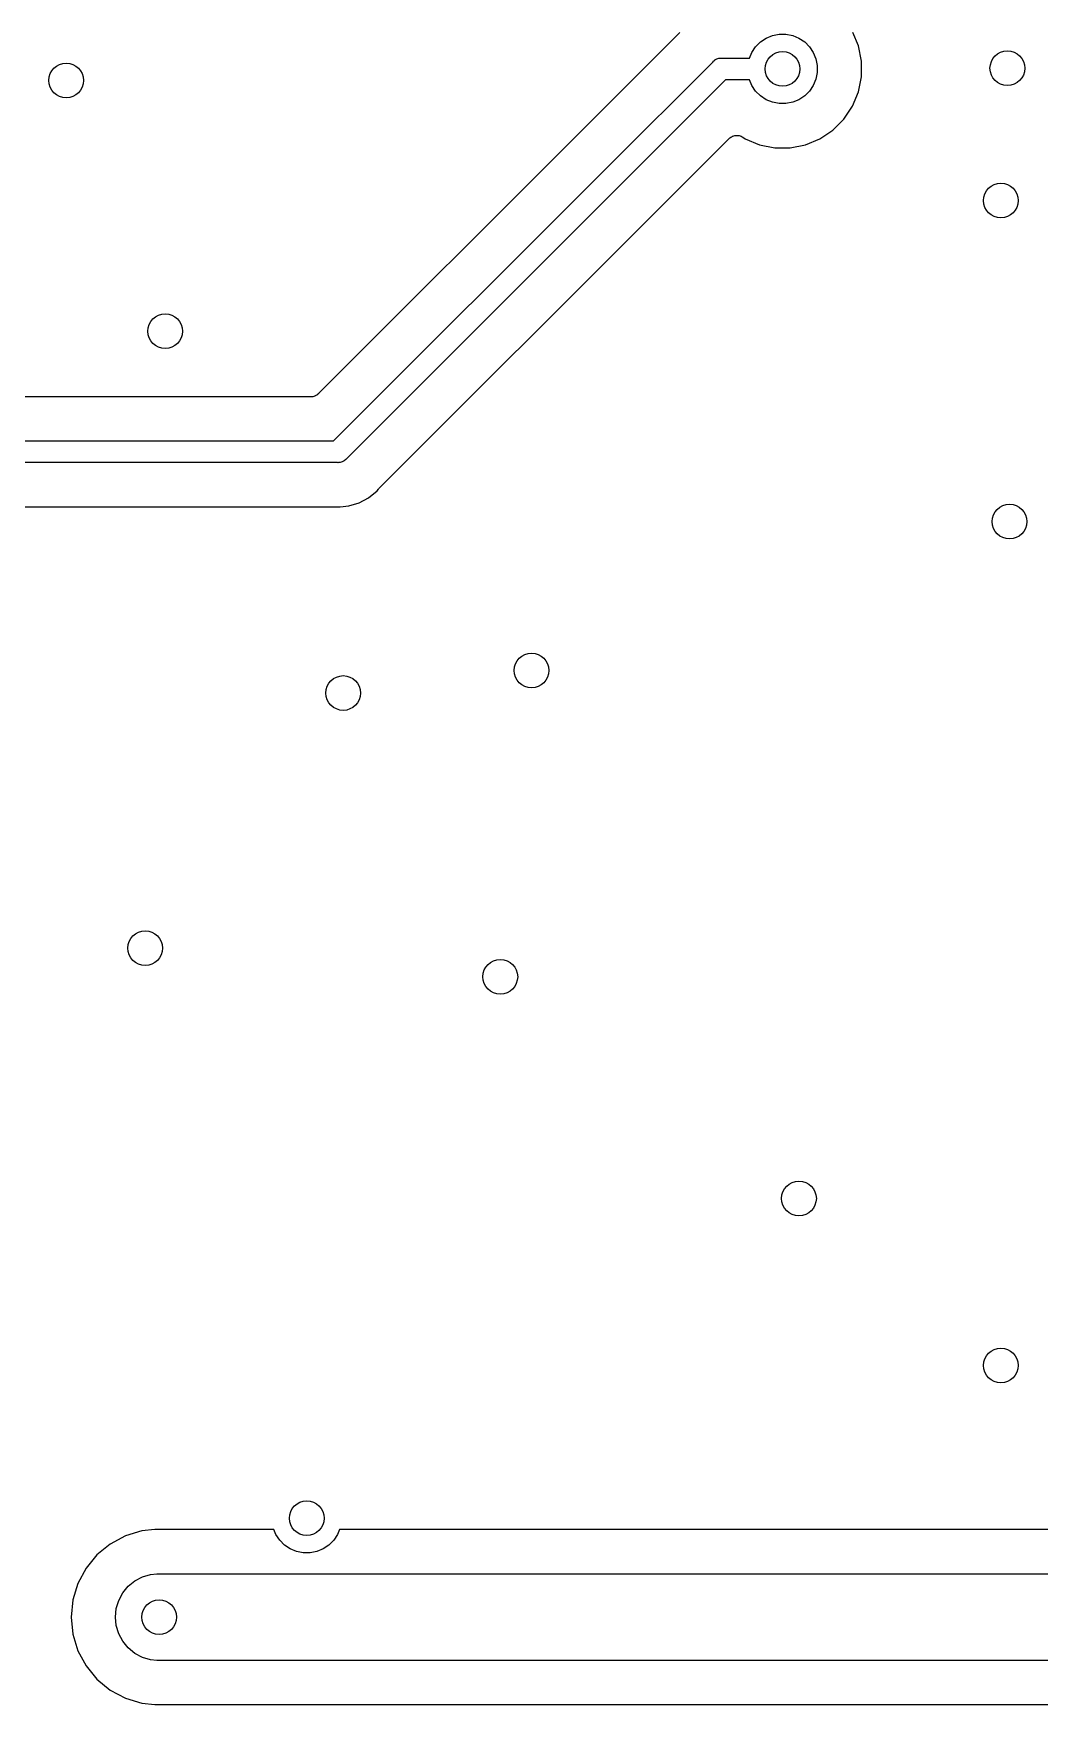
# Model space of a CAD drawing. Extents: x 103 to 213, y -152 to -90.
# Drawn here: x 143.08 to 154.67, y -134.96 to -115.7 of the extents above; entities that cross this region are included whole.
import ezdxf

# ---------------------------------------------------------------- set-up
doc = ezdxf.new("R2010")
doc.units = 0
doc.layers.add('BLACK', color=7, linetype='CONTINUOUS')

msp = doc.modelspace()

# ---------------------------------------------------------------- linework, layer by layer
at = {"layer": 'BLACK', "linetype": 'CONTINUOUS'}
for p, q in [((150.528, -115.687), (149.349, -116.866)), ((151.521, -115.753), (151.594, -115.723)), ((151.594, -115.723), (151.671, -115.708)), ((151.671, -115.708), (151.75, -115.708)), ((151.75, -115.708), (151.828, -115.723)), ((151.828, -115.723), (151.9, -115.753)), ((152.584, -115.843), (152.52, -115.689)), ((151.33, -115.983), (151.356, -115.918)), ((151.356, -115.918), (151.4, -115.853)), ((151.4, -115.853), (151.456, -115.797)), ((151.456, -115.797), (151.521, -115.753)), ((151.9, -115.753), (151.966, -115.797)), ((151.966, -115.797), (152.022, -115.853)), ((152.022, -115.853), (152.065, -115.918)), ((152.065, -115.918), (152.095, -115.991)), ((152.619, -116.018), (152.584, -115.843)), ((149.686, -117.247), (150.91, -116.024)), ((150.91, -116.024), (150.913, -116.019)), ((150.913, -116.019), (150.918, -116.015)), ((150.918, -116.015), (150.931, -116.005)), ((150.918, -116.015), (150.918, -116.015)), ((150.931, -116.005), (150.932, -116.003)), ((150.932, -116.003), (150.954, -115.992)), ((150.954, -115.992), (150.978, -115.985)), ((150.978, -115.985), (150.996, -115.983)), ((150.996, -115.983), (151.002, -115.982)), ((150.996, -115.983), (150.996, -115.983)), ((151.002, -115.982), (151.008, -115.983)), ((151.008, -115.983), (151.33, -115.983)), ((152.095, -115.991), (152.111, -116.068)), ((152.111, -116.068), (152.111, -116.147)), ((152.619, -116.197), (152.619, -116.018)), ((151.054, -116.233), (149.863, -117.424)), ((151.33, -116.233), (151.054, -116.233)), ((151.356, -116.297), (151.33, -116.233)), ((151.4, -116.363), (151.356, -116.297)), ((152.065, -116.297), (152.022, -116.363)), ((152.095, -116.224), (152.065, -116.297)), ((152.111, -116.147), (152.095, -116.224)), ((152.584, -116.373), (152.619, -116.197)), ((151.456, -116.418), (151.4, -116.363)), ((151.521, -116.462), (151.456, -116.418)), ((151.594, -116.492), (151.521, -116.462)), ((151.671, -116.508), (151.594, -116.492)), ((151.75, -116.508), (151.671, -116.508)), ((151.828, -116.492), (151.75, -116.508)), ((151.9, -116.462), (151.828, -116.492)), ((151.966, -116.418), (151.9, -116.462)), ((152.022, -116.363), (151.966, -116.418)), ((152.516, -116.538), (152.584, -116.373)), ((152.29, -116.813), (152.416, -116.687)), ((152.416, -116.687), (152.516, -116.538)), ((149.349, -116.866), (146.365, -119.85)), ((149.349, -116.866), (149.349, -116.866)), ((151.096, -116.91), (151.105, -116.902)), ((151.105, -116.902), (151.114, -116.895)), ((151.114, -116.895), (151.115, -116.894)), ((151.115, -116.894), (151.126, -116.889)), ((151.115, -116.894), (151.115, -116.894)), ((151.126, -116.889), (151.136, -116.883)), ((151.136, -116.883), (151.137, -116.883)), ((151.137, -116.883), (151.148, -116.879)), ((151.137, -116.883), (151.137, -116.883)), ((151.148, -116.879), (151.16, -116.876)), ((151.16, -116.876), (151.16, -116.876)), ((151.16, -116.876), (151.161, -116.876)), ((151.161, -116.876), (151.173, -116.875)), ((151.173, -116.875), (151.185, -116.874)), ((151.185, -116.874), (151.185, -116.874)), ((151.185, -116.874), (151.186, -116.874)), ((151.186, -116.874), (151.197, -116.875)), ((151.197, -116.875), (151.209, -116.876)), ((151.209, -116.876), (151.21, -116.876)), ((151.21, -116.876), (151.21, -116.876)), ((151.21, -116.876), (151.222, -116.88)), ((151.222, -116.88), (151.233, -116.883)), ((151.233, -116.883), (151.233, -116.884)), ((151.233, -116.884), (151.234, -116.884)), ((151.234, -116.884), (151.244, -116.889)), ((151.244, -116.889), (151.255, -116.895)), ((151.255, -116.895), (151.281, -116.912)), ((152.141, -116.912), (152.29, -116.813)), ((150.244, -117.761), (151.094, -116.911)), ((151.094, -116.911), (151.095, -116.91)), ((151.095, -116.91), (151.095, -116.91)), ((151.095, -116.91), (151.095, -116.91)), ((151.095, -116.91), (151.096, -116.91)), ((151.281, -116.912), (151.446, -116.981)), ((151.446, -116.981), (151.621, -117.016)), ((151.621, -117.016), (151.8, -117.016)), ((151.8, -117.016), (151.976, -116.981)), ((151.976, -116.981), (152.141, -116.912)), ((146.538, -120.395), (149.686, -117.247)), ((149.686, -117.247), (149.686, -117.247)), ((149.863, -117.424), (146.683, -120.604)), ((149.863, -117.424), (149.863, -117.424)), ((147.064, -120.941), (150.244, -117.761)), ((150.244, -117.761), (150.244, -117.761)), ((146.275, -119.887), (113.614, -119.887)), ((146.287, -119.886), (146.275, -119.887)), ((146.299, -119.885), (146.287, -119.886)), ((146.3, -119.885), (146.299, -119.885)), ((146.299, -119.885), (146.299, -119.885)), ((146.311, -119.881), (146.3, -119.885)), ((146.322, -119.878), (146.311, -119.881)), ((146.323, -119.878), (146.322, -119.878)), ((146.324, -119.877), (146.323, -119.878)), ((146.334, -119.872), (146.324, -119.877)), ((146.344, -119.867), (146.334, -119.872)), ((146.345, -119.866), (146.344, -119.867)), ((146.355, -119.858), (146.345, -119.866)), ((146.345, -119.866), (146.345, -119.866)), ((146.364, -119.851), (146.355, -119.858)), ((146.365, -119.85), (146.364, -119.851)), ((146.365, -119.85), (146.365, -119.85)), ((146.365, -119.85), (146.365, -119.85)), ((146.365, -119.85), (146.365, -119.85)), ((113.291, -120.395), (146.538, -120.395)), ((146.584, -120.645), (113.291, -120.645)), ((146.59, -120.646), (146.584, -120.645)), ((146.596, -120.645), (146.59, -120.646)), ((146.615, -120.643), (146.596, -120.645)), ((146.596, -120.645), (146.596, -120.645)), ((146.638, -120.636), (146.615, -120.643)), ((146.66, -120.624), (146.638, -120.636)), ((146.679, -120.609), (146.66, -120.624)), ((146.683, -120.604), (146.679, -120.609)), ((147.056, -120.95), (147.057, -120.949)), ((147.057, -120.949), (147.061, -120.945)), ((147.061, -120.945), (147.064, -120.941)), ((146.714, -121.144), (146.833, -121.108)), ((146.833, -121.108), (146.943, -121.049)), ((146.943, -121.049), (147.04, -120.97)), ((147.04, -120.97), (147.056, -120.95)), ((113.614, -121.153), (146.553, -121.153)), ((146.553, -121.153), (146.554, -121.153)), ((146.554, -121.153), (146.56, -121.154)), ((146.56, -121.154), (146.565, -121.154)), ((146.565, -121.154), (146.59, -121.156)), ((146.59, -121.156), (146.615, -121.154)), ((146.615, -121.154), (146.714, -121.144)), ((146.615, -121.154), (146.615, -121.154)), ((144.142, -133.014), (143.967, -133.108)), ((144.332, -132.957), (144.142, -133.014)), ((144.48, -132.942), (144.332, -132.957)), ((145.852, -132.942), (144.48, -132.942)), ((145.876, -132.999), (145.852, -132.942)), ((145.919, -133.065), (145.876, -132.999)), ((145.975, -133.121), (145.919, -133.065)), ((146.541, -133.065), (146.485, -133.121)), ((146.584, -132.999), (146.541, -133.065)), ((146.608, -132.942), (146.584, -132.999)), ((156.618, -132.942), (146.608, -132.942)), ((143.814, -133.234), (143.688, -133.387)), ((143.967, -133.108), (143.814, -133.234)), ((146.041, -133.164), (145.975, -133.121)), ((146.113, -133.195), (146.041, -133.164)), ((146.191, -133.21), (146.113, -133.195)), ((146.269, -133.21), (146.191, -133.21)), ((146.347, -133.195), (146.269, -133.21)), ((146.419, -133.164), (146.347, -133.195)), ((146.485, -133.121), (146.419, -133.164)), ((143.688, -133.387), (143.594, -133.562)), ((144.338, -133.486), (144.432, -133.457)), ((144.432, -133.457), (144.505, -133.45)), ((144.505, -133.45), (156.881, -133.45)), ((143.594, -133.562), (143.537, -133.752)), ((144.112, -133.671), (144.175, -133.595)), ((144.175, -133.595), (144.251, -133.532)), ((144.251, -133.532), (144.338, -133.486)), ((143.537, -133.752), (143.517, -133.95)), ((144.028, -133.95), (144.037, -133.852)), ((144.037, -133.852), (144.066, -133.758)), ((144.066, -133.758), (144.112, -133.671)), ((143.517, -133.95), (143.537, -134.148)), ((144.037, -134.048), (144.028, -133.95)), ((143.537, -134.148), (143.594, -134.338)), ((144.066, -134.142), (144.037, -134.048)), ((144.112, -134.229), (144.066, -134.142)), ((144.175, -134.305), (144.112, -134.229)), ((143.594, -134.338), (143.688, -134.513)), ((144.251, -134.368), (144.175, -134.305)), ((144.338, -134.414), (144.251, -134.368)), ((144.432, -134.443), (144.338, -134.414)), ((143.688, -134.513), (143.814, -134.666)), ((144.505, -134.45), (144.432, -134.443)), ((157.063, -134.45), (144.505, -134.45)), ((143.814, -134.666), (143.967, -134.792)), ((143.967, -134.792), (144.142, -134.886)), ((144.142, -134.886), (144.332, -134.943)), ((144.332, -134.943), (144.48, -134.958)), ((144.48, -134.958), (157.032, -134.958))]:
    msp.add_line(p, q, dxfattribs=at)
at = {"layer": 'BLACK'}
for centre in [(151.711, -116.108), (154.3, -116.1), (143.46, -116.24), (154.225, -117.625), (144.6, -119.13), (154.325, -121.325), (148.82, -123.04), (146.65, -123.3), (144.37, -126.24), (148.46, -126.57), (151.9, -129.125), (154.225, -131.05), (146.23, -132.81), (144.53, -133.95)]:
    msp.add_circle(centre, 0.2, dxfattribs=at)

doc.saveas('drawing.dxf')
